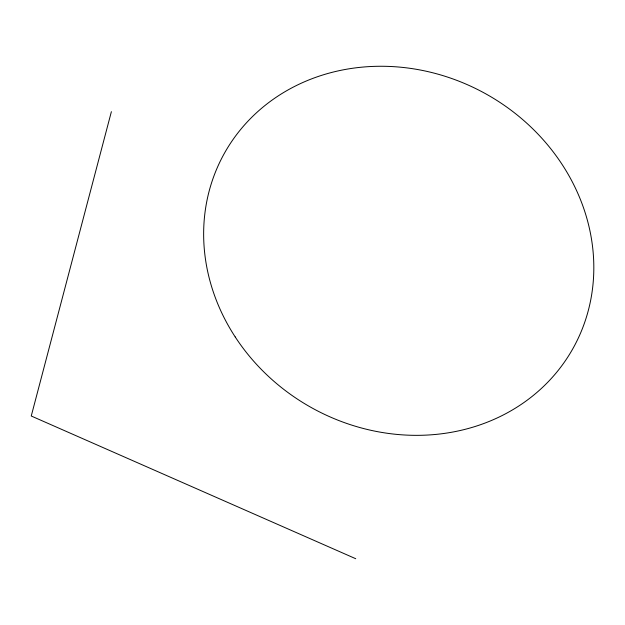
<?xml version="1.0" encoding="UTF-8"?>
<svg xmlns="http://www.w3.org/2000/svg" width="625" height="625" viewBox="0 0 625 625"><rect width="100%" height="100%" fill="white"/><g stroke="black" fill="none" stroke-linecap="round" stroke-linejoin="round"><path stroke-width="0.94" d="M111.383 111.672L31.25 416.008L355.734 558.719M235.211 336.938A199.75 179.484 29.3 0 0 572.625 349.094A199.75 179.484 29.3 0 0 388.367 66.398A199.75 179.484 29.3 0 0 235.211 336.938"/></g></svg>
